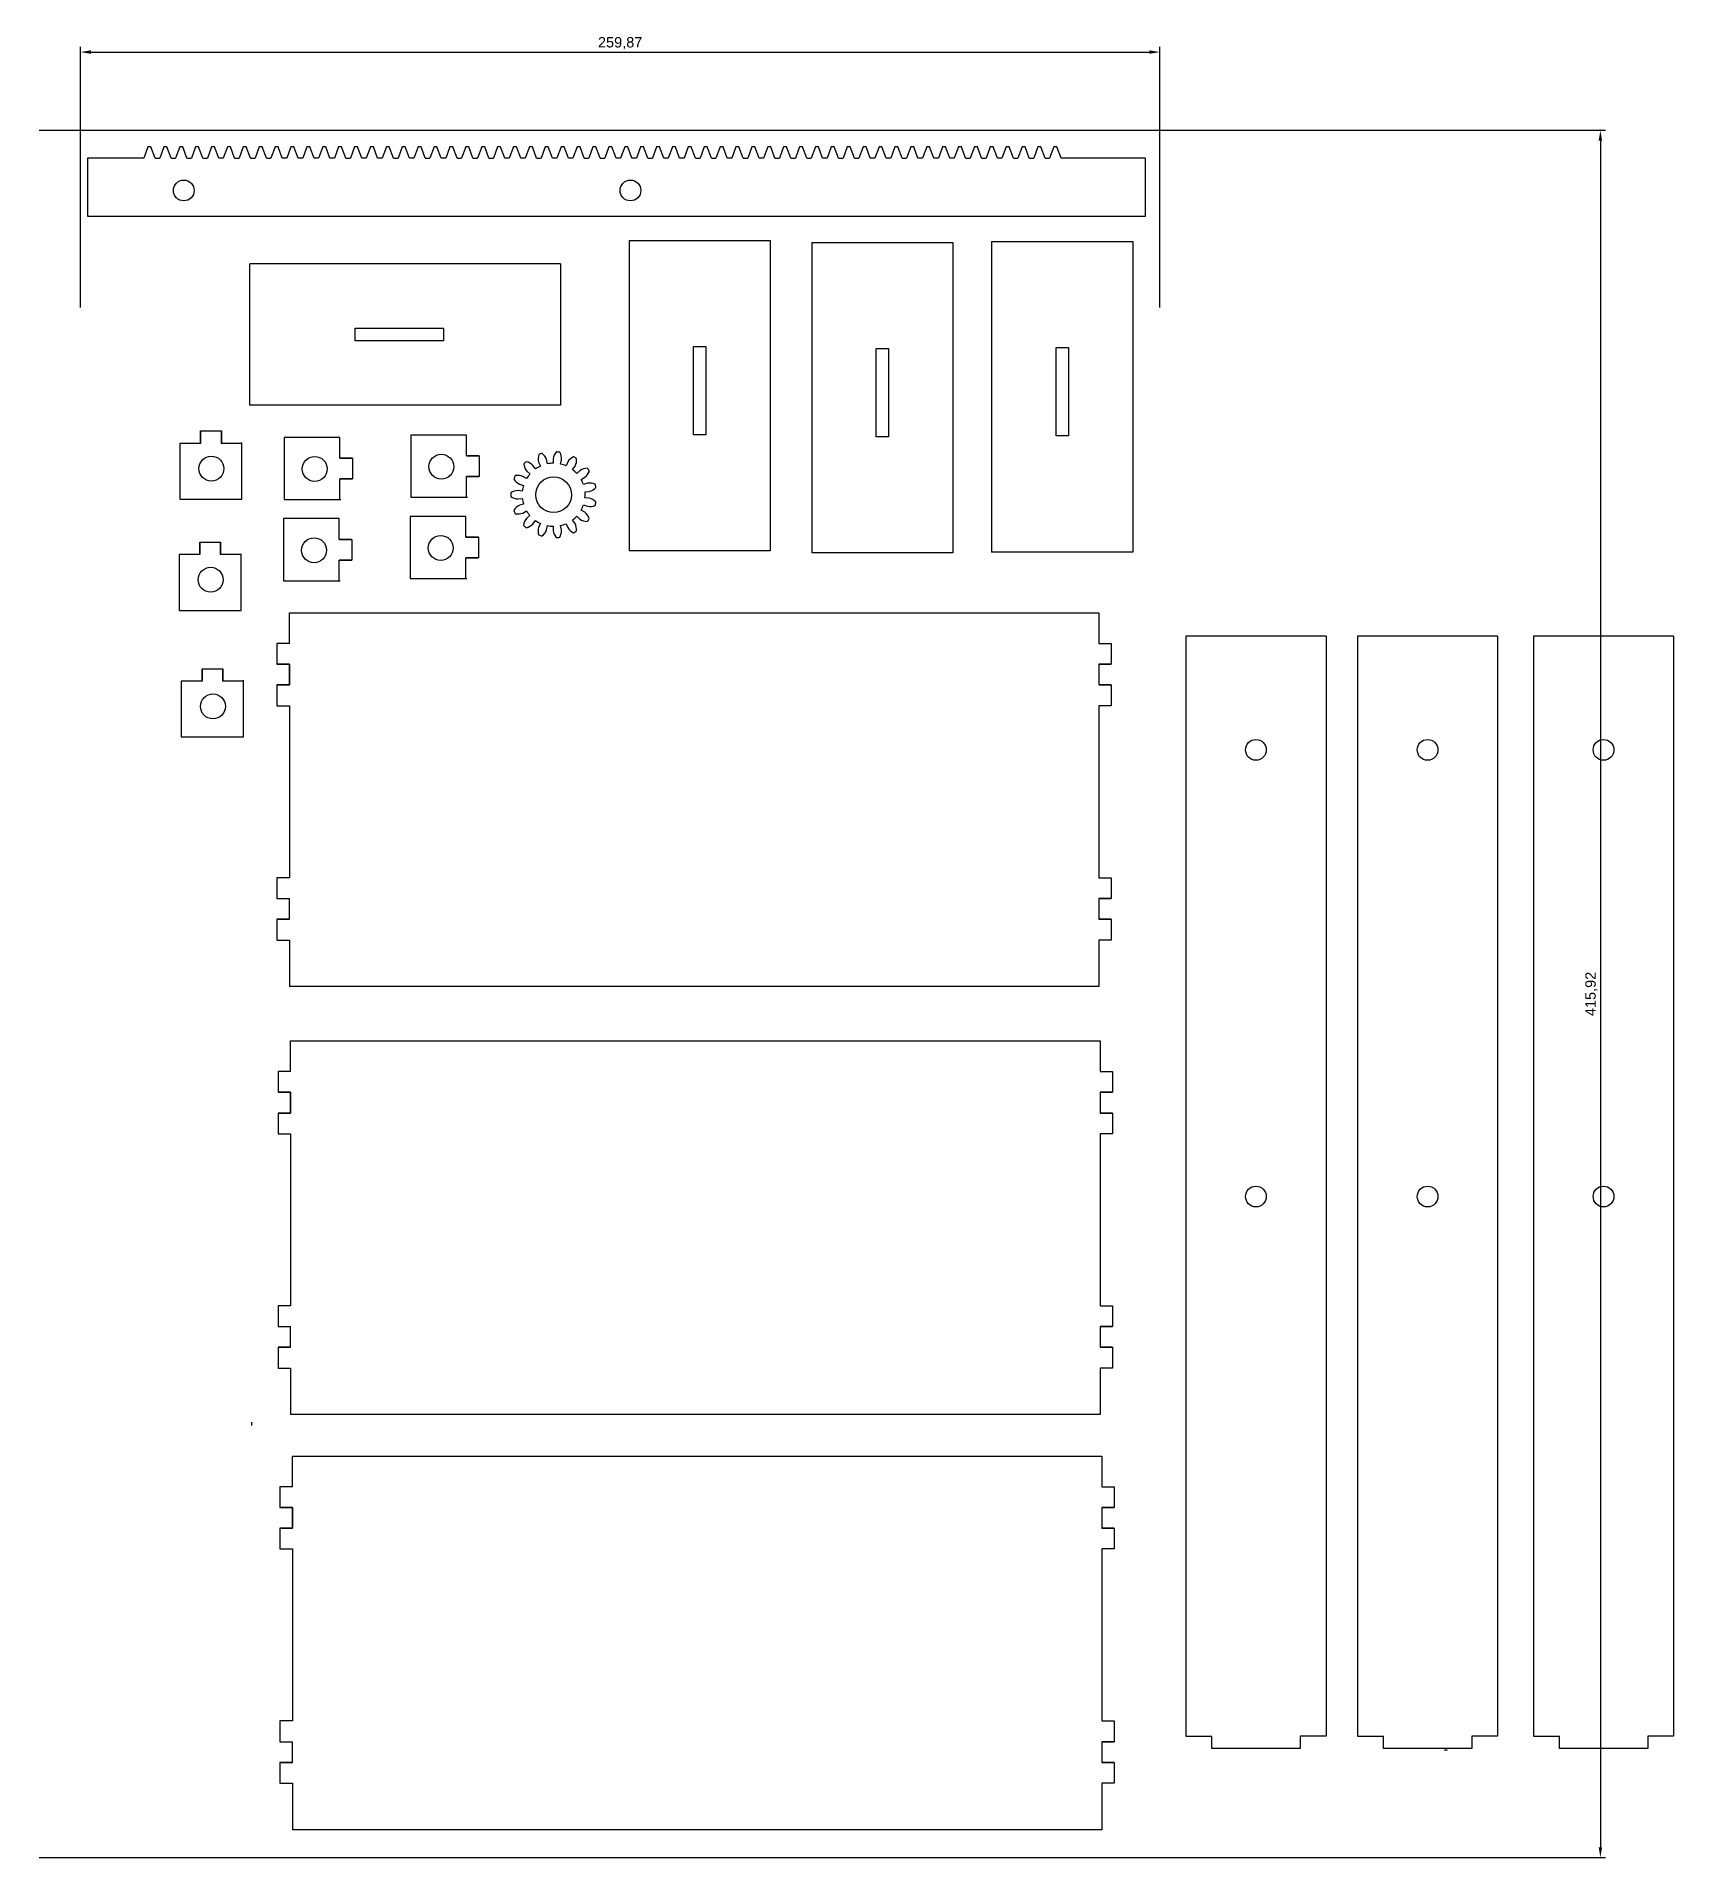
# Model space of a CAD drawing. Header units: millimetres. Extents: x 729 to 1123, y 18 to 456.
import ezdxf

# ---------------------------------------------------------------- set-up
doc = ezdxf.new("R2010")
doc.units = ezdxf.units.MM
doc.styles.get("Standard").update_dxf_attribs({"font": 'arial.ttf'})
doc.dimstyles.new('ISO-25', dxfattribs={"dimtxt": 2.5, "dimasz": 2.5, "dimexe": 1.25, "dimexo": 0.625, "dimtad": 1, "dimtxsty": 'Standard', "dimcen": 2.5, "dimadec": 0, "dimazin": 0, "dimtfac": 1, "dimtmove": 0, "dimatfit": 3, "dimfxl": 1, "dimarcsym": 0})

# ---------------------------------------------------------------- blocks, each defined once
blk = doc.blocks.new('*D21')
at = {"color": 0, "lineweight": -2, "transparency": 16777216}
for p, q in [((739.13, 390.73), (739.13, 453.52)), ((741.63, 452.27), (996.5, 452.27)), ((999, 390.73), (999, 453.52))]:
    blk.add_line(p, q, dxfattribs=at)
at = {"color": 0, "transparency": 16777216}
for points in [[(741.63, 452.69), (741.63, 451.86), (739.13, 452.27)], [(996.5, 452.69), (996.5, 451.86), (999, 452.27)]]:
    blk.add_solid(points, dxfattribs=at)
at = {"layer": 'Defpoints', "color": 0, "transparency": 16777216}
for p in [(999, 452.27), (739.13, 390.11), (999, 390.11)]:
    blk.add_point(p, dxfattribs=at)
at = {"color": 0, "transparency": 16777216, "insert": (869.06, 454.4), "char_height": 2.5, "attachment_point": 5}
blk.add_mtext('259,87', dxfattribs=at)
blk = doc.blocks.new('*D22')
at = {"color": 0, "lineweight": -2, "transparency": 16777216}
for p, q in [((729.13, 433.43), (1106.34, 433.43)), ((1105.09, 430.93), (1105.09, 20.01)), ((729.13, 17.51), (1106.34, 17.51))]:
    blk.add_line(p, q, dxfattribs=at)
at = {"color": 0, "transparency": 16777216}
for points in [[(1104.68, 430.93), (1105.51, 430.93), (1105.09, 433.43)], [(1104.68, 20.01), (1105.51, 20.01), (1105.09, 17.51)]]:
    blk.add_solid(points, dxfattribs=at)
at = {"layer": 'Defpoints', "color": 0, "transparency": 16777216}
for p in [(728.5, 433.43), (728.5, 17.51), (1105.09, 17.51)]:
    blk.add_point(p, dxfattribs=at)
at = {"color": 0, "transparency": 16777216, "insert": (1102.96, 225.47), "char_height": 2.5, "attachment_point": 5, "rotation": 90}
blk.add_mtext('415,92', dxfattribs=at)

msp = doc.modelspace()

# ---------------------------------------------------------------- linework, layer by layer
for p, q in [((754.355, 426.727), (740.837, 426.727)), ((740.837, 426.727), (740.837, 412.788)), ((755.355, 429.452), (754.355, 426.727)), ((756.073, 429.452), (755.355, 429.452)), ((757.089, 426.727), (756.073, 429.452)), ((757.089, 426.727), (758.182, 426.727)), ((759.182, 429.452), (758.182, 426.727)), ((759.9, 429.452), (759.182, 429.452)), ((760.915, 426.727), (759.9, 429.452)), ((760.915, 426.727), (762.008, 426.727)), ((763.009, 429.452), (762.008, 426.727)), ((763.727, 429.452), (763.009, 429.452)), ((764.742, 426.727), (763.727, 429.452)), ((764.742, 426.727), (765.835, 426.727)), ((766.836, 429.452), (765.835, 426.727)), ((767.553, 429.452), (766.836, 429.452)), ((768.569, 426.727), (767.553, 429.452)), ((768.569, 426.727), (769.662, 426.727)), ((770.663, 429.452), (769.662, 426.727)), ((771.38, 429.452), (770.663, 429.452)), ((772.396, 426.727), (771.38, 429.452)), ((773.489, 426.727), (772.396, 426.727)), ((774.49, 429.452), (773.489, 426.727)), ((775.207, 429.452), (774.49, 429.452)), ((776.223, 426.727), (775.207, 429.452)), ((776.223, 426.727), (777.316, 426.727)), ((778.316, 429.452), (777.316, 426.727)), ((779.034, 429.452), (778.316, 429.452)), ((780.05, 426.727), (779.034, 429.452)), ((780.05, 426.727), (781.143, 426.727)), ((782.143, 429.452), (781.143, 426.727)), ((782.861, 429.452), (782.143, 429.452)), ((783.876, 426.727), (782.861, 429.452)), ((783.876, 426.727), (784.969, 426.727)), ((785.97, 429.452), (784.969, 426.727)), ((786.688, 429.452), (785.97, 429.452)), ((787.703, 426.727), (786.688, 429.452)), ((788.796, 426.727), (787.703, 426.727)), ((789.797, 429.452), (788.796, 426.727)), ((790.515, 429.452), (789.797, 429.452)), ((791.53, 426.727), (790.515, 429.452)), ((792.623, 426.727), (791.53, 426.727)), ((793.624, 429.452), (792.623, 426.727)), ((794.341, 429.452), (793.624, 429.452)), ((795.357, 426.727), (794.341, 429.452)), ((796.45, 426.727), (795.357, 426.727)), ((797.451, 429.452), (796.45, 426.727)), ((798.168, 429.452), (797.451, 429.452)), ((799.184, 426.727), (798.168, 429.452)), ((800.277, 426.727), (799.184, 426.727)), ((801.278, 429.452), (800.277, 426.727)), ((801.995, 429.452), (801.278, 429.452)), ((803.011, 426.727), (801.995, 429.452)), ((803.011, 426.727), (804.104, 426.727)), ((805.104, 429.452), (804.104, 426.727)), ((805.822, 429.452), (805.104, 429.452)), ((806.838, 426.727), (805.822, 429.452)), ((807.931, 426.727), (806.838, 426.727)), ((808.931, 429.452), (807.931, 426.727)), ((809.649, 429.452), (808.931, 429.452)), ((810.664, 426.727), (809.649, 429.452)), ((811.757, 426.727), (810.664, 426.727)), ((812.758, 429.452), (811.757, 426.727)), ((813.476, 429.452), (812.758, 429.452)), ((814.491, 426.727), (813.476, 429.452)), ((814.491, 426.727), (815.584, 426.727)), ((816.585, 429.452), (815.584, 426.727)), ((817.302, 429.452), (816.585, 429.452)), ((818.318, 426.727), (817.302, 429.452)), ((819.411, 426.727), (818.318, 426.727)), ((820.412, 429.452), (819.411, 426.727)), ((821.129, 429.452), (820.412, 429.452)), ((822.145, 426.727), (821.129, 429.452)), ((822.145, 426.727), (823.238, 426.727)), ((824.239, 429.452), (823.238, 426.727)), ((824.956, 429.452), (824.239, 429.452)), ((825.972, 426.727), (824.956, 429.452)), ((827.065, 426.727), (825.972, 426.727)), ((828.066, 429.452), (827.065, 426.727)), ((828.783, 429.452), (828.066, 429.452)), ((829.799, 426.727), (828.783, 429.452)), ((829.799, 426.727), (830.892, 426.727)), ((831.892, 429.452), (830.892, 426.727)), ((832.61, 429.452), (831.892, 429.452)), ((833.626, 426.727), (832.61, 429.452)), ((833.626, 426.727), (834.719, 426.727)), ((835.719, 429.452), (834.719, 426.727)), ((836.437, 429.452), (835.719, 429.452)), ((837.452, 426.727), (836.437, 429.452)), ((837.452, 426.727), (838.545, 426.727)), ((839.546, 429.452), (838.545, 426.727)), ((840.264, 429.452), (839.546, 429.452)), ((841.279, 426.727), (840.264, 429.452)), ((842.372, 426.727), (841.279, 426.727)), ((843.373, 429.452), (842.372, 426.727)), ((844.09, 429.452), (843.373, 429.452)), ((845.106, 426.727), (844.09, 429.452)), ((846.199, 426.727), (845.106, 426.727)), ((847.2, 429.452), (846.199, 426.727)), ((847.917, 429.452), (847.2, 429.452)), ((848.933, 426.727), (847.917, 429.452)), ((848.933, 426.727), (850.026, 426.727)), ((851.027, 429.452), (850.026, 426.727)), ((851.744, 429.452), (851.027, 429.452)), ((852.76, 426.727), (851.744, 429.452)), ((853.853, 426.727), (852.76, 426.727)), ((854.853, 429.452), (853.853, 426.727)), ((855.571, 429.452), (854.853, 429.452)), ((856.587, 426.727), (855.571, 429.452)), ((857.68, 426.727), (856.587, 426.727)), ((858.68, 429.452), (857.68, 426.727)), ((859.398, 429.452), (858.68, 429.452)), ((860.413, 426.727), (859.398, 429.452)), ((860.413, 426.727), (861.506, 426.727)), ((862.507, 429.452), (861.506, 426.727)), ((863.225, 429.452), (862.507, 429.452)), ((864.24, 426.727), (863.225, 429.452)), ((864.24, 426.727), (865.333, 426.727)), ((866.334, 429.452), (865.333, 426.727)), ((867.051, 429.452), (866.334, 429.452)), ((868.067, 426.727), (867.051, 429.452)), ((869.16, 426.727), (868.067, 426.727)), ((870.161, 429.452), (869.16, 426.727)), ((870.878, 429.452), (870.161, 429.452)), ((871.894, 426.727), (870.878, 429.452)), ((872.987, 426.727), (871.894, 426.727)), ((873.988, 429.452), (872.987, 426.727)), ((874.705, 429.452), (873.988, 429.452)), ((875.721, 426.727), (874.705, 429.452)), ((875.721, 426.727), (876.814, 426.727)), ((877.815, 429.452), (876.814, 426.727)), ((878.532, 429.452), (877.815, 429.452)), ((879.548, 426.727), (878.532, 429.452)), ((880.641, 426.727), (879.548, 426.727)), ((881.641, 429.452), (880.641, 426.727)), ((882.359, 429.452), (881.641, 429.452)), ((883.375, 426.727), (882.359, 429.452)), ((884.468, 426.727), (883.375, 426.727)), ((885.468, 429.452), (884.468, 426.727)), ((886.186, 429.452), (885.468, 429.452)), ((887.201, 426.727), (886.186, 429.452)), ((887.201, 426.727), (888.294, 426.727)), ((889.295, 429.452), (888.294, 426.727)), ((890.013, 429.452), (889.295, 429.452)), ((891.028, 426.727), (890.013, 429.452)), ((891.028, 426.727), (892.121, 426.727)), ((893.122, 429.452), (892.121, 426.727)), ((893.839, 429.452), (893.122, 429.452)), ((894.855, 426.727), (893.839, 429.452)), ((895.948, 426.727), (894.855, 426.727)), ((896.949, 429.452), (895.948, 426.727)), ((897.666, 429.452), (896.949, 429.452)), ((898.682, 426.727), (897.666, 429.452)), ((898.682, 426.727), (899.775, 426.727)), ((900.776, 429.452), (899.775, 426.727)), ((901.493, 429.452), (900.776, 429.452)), ((902.509, 426.727), (901.493, 429.452)), ((903.602, 426.727), (902.509, 426.727)), ((904.602, 429.452), (903.602, 426.727)), ((905.32, 429.452), (904.602, 429.452)), ((906.336, 426.727), (905.32, 429.452)), ((906.336, 426.727), (907.429, 426.727)), ((908.429, 429.452), (907.429, 426.727)), ((909.147, 429.452), (908.429, 429.452)), ((910.162, 426.727), (909.147, 429.452)), ((910.162, 426.727), (911.255, 426.727)), ((912.256, 429.452), (911.255, 426.727)), ((912.974, 429.452), (912.256, 429.452)), ((913.989, 426.727), (912.974, 429.452)), ((913.989, 426.727), (915.082, 426.727)), ((916.083, 429.452), (915.082, 426.727)), ((916.801, 429.452), (916.083, 429.452)), ((917.816, 426.727), (916.801, 429.452)), ((918.909, 426.727), (917.816, 426.727)), ((919.91, 429.452), (918.909, 426.727)), ((920.627, 429.452), (919.91, 429.452)), ((921.643, 426.727), (920.627, 429.452)), ((921.643, 426.727), (922.736, 426.727)), ((923.737, 429.452), (922.736, 426.727)), ((924.454, 429.452), (923.737, 429.452)), ((925.47, 426.727), (924.454, 429.452)), ((925.47, 426.727), (926.563, 426.727)), ((927.564, 429.452), (926.563, 426.727)), ((928.281, 429.452), (927.564, 429.452)), ((929.297, 426.727), (928.281, 429.452)), ((930.39, 426.727), (929.297, 426.727)), ((931.39, 429.452), (930.39, 426.727)), ((932.108, 429.452), (931.39, 429.452)), ((933.124, 426.727), (932.108, 429.452)), ((934.217, 426.727), (933.124, 426.727)), ((935.217, 429.452), (934.217, 426.727)), ((935.935, 429.452), (935.217, 429.452)), ((936.95, 426.727), (935.935, 429.452)), ((936.95, 426.727), (938.043, 426.727)), ((939.044, 429.452), (938.043, 426.727)), ((939.762, 429.452), (939.044, 429.452)), ((940.777, 426.727), (939.762, 429.452)), ((941.87, 426.727), (940.777, 426.727)), ((942.871, 429.452), (941.87, 426.727)), ((943.588, 429.452), (942.871, 429.452)), ((944.604, 426.727), (943.588, 429.452)), ((945.697, 426.727), (944.604, 426.727)), ((946.698, 429.452), (945.697, 426.727)), ((947.415, 429.452), (946.698, 429.452)), ((948.431, 426.727), (947.415, 429.452)), ((949.524, 426.727), (948.431, 426.727)), ((950.525, 429.452), (949.524, 426.727)), ((951.242, 429.452), (950.525, 429.452)), ((952.258, 426.727), (951.242, 429.452)), ((952.258, 426.727), (953.351, 426.727)), ((954.352, 429.452), (953.351, 426.727)), ((955.069, 429.452), (954.352, 429.452)), ((956.085, 426.727), (955.069, 429.452)), ((956.085, 426.727), (957.178, 426.727)), ((958.178, 429.452), (957.178, 426.727)), ((958.896, 429.452), (958.178, 429.452)), ((959.912, 426.727), (958.896, 429.452)), ((961.005, 426.727), (959.912, 426.727)), ((962.005, 429.452), (961.005, 426.727)), ((962.723, 429.452), (962.005, 429.452)), ((963.738, 426.727), (962.723, 429.452)), ((963.738, 426.727), (964.831, 426.727)), ((965.832, 429.452), (964.831, 426.727)), ((966.55, 429.452), (965.832, 429.452)), ((967.565, 426.727), (966.55, 429.452)), ((967.565, 426.727), (968.658, 426.727)), ((969.659, 429.452), (968.658, 426.727)), ((970.376, 429.452), (969.659, 429.452)), ((971.392, 426.727), (970.376, 429.452)), ((971.392, 426.727), (972.485, 426.727)), ((973.486, 429.452), (972.485, 426.727)), ((974.203, 429.452), (973.486, 429.452)), ((975.219, 426.727), (974.203, 429.452)), ((995.531, 426.727), (975.219, 426.727)), ((995.531, 412.788), (995.531, 426.727)), ((740.837, 412.788), (995.531, 412.788)), ((871.193, 406.9), (905.184, 406.9)), ((871.193, 406.9), (871.193, 332.136)), ((905.184, 406.9), (905.184, 332.136)), ((915.186, 406.444), (949.178, 406.444)), ((915.186, 406.444), (915.186, 331.68)), ((949.178, 406.444), (949.178, 331.68)), ((958.504, 406.643), (992.496, 406.643)), ((958.504, 406.643), (958.504, 331.878)), ((992.496, 406.643), (992.496, 331.878)), ((779.911, 367.287), (779.911, 401.278)), ((854.675, 401.278), (779.911, 401.278)), ((854.675, 401.278), (854.675, 367.287)), ((805.235, 382.751), (805.235, 385.751)), ((805.235, 385.751), (826.505, 385.751)), ((826.505, 382.751), (805.235, 382.751)), ((826.505, 385.751), (826.505, 382.751)), ((886.72, 381.369), (889.72, 381.369)), ((886.72, 360.099), (886.72, 381.369)), ((889.72, 381.369), (889.72, 360.099)), ((930.713, 380.913), (933.713, 380.913)), ((930.713, 359.643), (930.713, 380.913)), ((933.713, 380.913), (933.713, 359.643)), ((974.031, 381.112), (977.031, 381.112)), ((974.031, 359.842), (974.031, 381.112)), ((977.031, 381.112), (977.031, 359.842)), ((854.675, 367.287), (779.911, 367.287)), ((768.043, 361.036), (768.043, 358.036)), ((773.043, 358.036), (773.043, 361.036)), ((832.079, 360.036), (818.644, 360.036)), ((818.644, 360.036), (818.644, 345.077)), ((832.079, 355.036), (832.079, 360.036)), ((889.72, 360.099), (886.72, 360.099)), ((933.713, 359.643), (930.713, 359.643)), ((977.031, 359.842), (974.031, 359.842)), ((768.043, 358.036), (763.043, 358.036)), ((763.043, 358.036), (763.043, 344.601)), ((778.043, 358.036), (773.043, 358.036)), ((778.002, 344.601), (778.002, 358.241)), ((801.588, 359.498), (788.152, 359.498)), ((788.152, 359.498), (788.152, 344.54)), ((801.588, 354.498), (801.588, 359.498)), ((804.588, 354.498), (801.588, 354.498)), ((835.079, 355.036), (832.079, 355.036)), ((846.553, 351.388), (847.344, 350.692)), ((848.666, 351.88), (848.069, 352.727)), ((849.436, 353.533), (849.875, 352.576)), ((851.566, 353.123), (851.365, 354.139)), ((852.941, 354.32), (852.953, 353.267)), ((854.721, 353.079), (854.951, 354.089)), ((856.464, 353.613), (856.047, 352.646)), ((857.585, 351.755), (858.206, 352.585)), ((859.395, 351.534), (858.62, 350.821)), ((801.588, 349.498), (804.588, 349.498)), ((801.588, 344.498), (801.588, 349.498)), ((832.079, 350.036), (835.079, 350.036)), ((832.079, 345.036), (832.079, 350.036)), ((845.505, 346.578), (844.477, 346.701)), ((844.792, 348.256), (845.797, 347.942)), ((846.522, 349.565), (845.633, 350.096)), ((859.663, 349.381), (860.568, 349.886)), ((861.227, 348.443), (860.229, 348.106)), ((860.596, 346.367), (861.628, 346.461)), ((763.043, 344.601), (778.002, 344.601)), ((788.152, 344.54), (801.792, 344.54)), ((818.644, 345.077), (832.284, 345.077)), ((842.723, 346.116), (842.732, 345.275)), ((844.457, 344.679), (845.503, 344.801)), ((845.791, 343.436), (844.802, 343.13)), ((860.223, 343.234), (861.203, 342.9)), ((861.643, 344.874), (860.594, 344.972)), ((801.434, 339.92), (787.999, 339.92)), ((787.999, 339.92), (787.999, 324.962)), ((801.434, 334.92), (801.434, 339.92)), ((831.926, 340.458), (818.49, 340.458)), ((818.49, 340.458), (818.49, 325.5)), ((831.926, 335.458), (831.926, 340.458)), ((845.606, 341.275), (846.512, 341.811)), ((847.33, 340.682), (846.551, 340)), ((848.041, 338.632), (848.65, 339.491)), ((849.857, 338.792), (849.422, 337.852)), ((851.339, 337.208), (851.547, 338.24)), ((852.933, 338.093), (852.919, 337.057)), ((854.932, 337.249), (854.702, 338.276)), ((856.029, 338.705), (856.437, 337.753)), ((858.198, 338.747), (857.569, 339.592)), ((858.607, 340.524), (859.367, 339.82)), ((860.571, 341.445), (859.654, 341.961)), ((767.853, 334.279), (767.853, 331.279)), ((772.853, 331.279), (772.853, 334.279)), ((804.434, 334.92), (801.434, 334.92)), ((834.926, 335.458), (831.926, 335.458)), ((767.853, 331.279), (762.853, 331.279)), ((762.853, 331.279), (762.853, 317.843)), ((777.853, 331.279), (772.853, 331.279)), ((777.811, 317.843), (777.811, 331.483)), ((801.434, 329.92), (804.434, 329.92)), ((801.434, 324.92), (801.434, 329.92)), ((831.926, 330.458), (834.926, 330.458)), ((831.926, 325.458), (831.926, 330.458)), ((905.184, 332.136), (871.193, 332.136)), ((949.178, 331.68), (915.186, 331.68)), ((992.496, 331.878), (958.504, 331.878)), ((787.999, 324.962), (801.639, 324.962)), ((818.49, 325.5), (832.13, 325.5)), ((762.853, 317.843), (777.811, 317.843)), ((789.41, 309.871), (789.41, 317.251)), ((789.41, 317.251), (984.314, 317.251)), ((984.314, 317.251), (984.314, 309.871)), ((1039.027, 311.614), (1005.283, 311.614)), ((1005.283, 311.614), (1005.283, 46.753)), ((1039.027, 311.614), (1039.027, 46.753)), ((1080.358, 311.614), (1046.614, 311.614)), ((1046.614, 311.614), (1046.614, 46.753)), ((1080.358, 311.614), (1080.358, 46.753)), ((1122.721, 311.614), (1088.977, 311.614)), ((1088.977, 311.614), (1088.977, 46.753)), ((1122.721, 311.614), (1122.721, 46.753)), ((789.41, 309.871), (786.41, 309.871)), ((984.314, 309.871), (987.314, 309.871)), ((768.39, 303.787), (768.39, 300.787)), ((773.39, 300.787), (773.39, 303.787)), ((789.41, 304.871), (786.41, 304.871)), ((789.41, 299.871), (789.41, 304.871)), ((789.41, 299.871), (789.41, 304.871)), ((789.41, 304.871), (789.41, 299.871)), ((984.314, 304.871), (987.314, 304.871)), ((984.314, 304.871), (984.314, 299.871)), ((984.314, 304.871), (984.314, 299.871)), ((768.39, 300.787), (763.39, 300.787)), ((763.39, 300.787), (763.39, 287.352)), ((778.39, 300.787), (773.39, 300.787)), ((778.349, 287.352), (778.349, 300.991)), ((786.41, 299.871), (789.41, 299.871)), ((987.314, 299.871), (984.314, 299.871)), ((786.41, 294.871), (789.41, 294.871)), ((789.41, 294.871), (789.41, 253.457)), ((987.314, 294.871), (984.314, 294.871)), ((984.314, 294.871), (984.314, 253.457)), ((763.39, 287.352), (778.349, 287.352)), ((789.41, 279.164), (789.41, 253.457)), ((789.41, 253.457), (786.41, 253.457)), ((984.314, 253.457), (987.314, 253.457)), ((789.41, 243.457), (789.41, 248.457)), ((789.41, 243.457), (789.41, 248.457)), ((984.314, 248.457), (987.314, 248.457)), ((984.314, 248.457), (984.314, 243.457)), ((786.41, 243.457), (789.41, 243.457)), ((987.314, 243.457), (984.314, 243.457)), ((786.41, 238.457), (789.41, 238.457)), ((789.41, 238.457), (789.41, 227.251)), ((987.314, 238.457), (984.314, 238.457)), ((984.314, 238.457), (984.314, 234.871)), ((984.314, 234.871), (984.314, 227.251)), ((984.314, 227.251), (789.41, 227.251)), ((789.712, 206.798), (789.712, 214.178)), ((789.712, 214.178), (984.615, 214.178)), ((984.615, 214.178), (984.615, 206.798)), ((789.712, 206.798), (786.712, 206.798)), ((984.615, 206.798), (987.615, 206.798)), ((789.712, 201.798), (786.712, 201.798)), ((789.712, 196.798), (789.712, 201.798)), ((789.712, 196.798), (789.712, 201.798)), ((789.712, 201.798), (789.712, 196.798)), ((984.615, 201.798), (987.615, 201.798)), ((984.615, 201.798), (984.615, 196.798)), ((984.615, 201.798), (984.615, 196.798)), ((786.712, 196.798), (789.712, 196.798)), ((987.615, 196.798), (984.615, 196.798)), ((786.712, 191.798), (789.712, 191.798)), ((789.712, 191.798), (789.712, 150.384)), ((987.615, 191.798), (984.615, 191.798)), ((984.615, 191.798), (984.615, 150.384)), ((789.712, 176.091), (789.712, 150.384)), ((789.712, 150.384), (786.712, 150.384)), ((984.615, 150.384), (987.615, 150.384)), ((789.712, 140.384), (789.712, 145.384)), ((789.712, 140.384), (789.712, 145.384)), ((984.615, 145.384), (987.615, 145.384)), ((984.615, 145.384), (984.615, 140.384)), ((786.712, 140.384), (789.712, 140.384)), ((987.615, 140.384), (984.615, 140.384)), ((786.712, 135.384), (789.712, 135.384)), ((789.712, 135.384), (789.712, 124.178)), ((987.615, 135.384), (984.615, 135.384)), ((984.615, 135.384), (984.615, 131.798)), ((984.615, 131.798), (984.615, 124.178)), ((984.615, 124.178), (789.712, 124.178)), ((790.147, 106.82), (790.147, 114.2)), ((790.147, 114.2), (985.051, 114.2)), ((985.051, 114.2), (985.051, 106.82)), ((790.147, 106.82), (787.147, 106.82)), ((985.051, 106.82), (988.051, 106.82)), ((790.147, 101.82), (787.147, 101.82)), ((790.147, 96.82), (790.147, 101.82)), ((790.147, 96.82), (790.147, 101.82)), ((790.147, 101.82), (790.147, 96.82)), ((985.051, 101.82), (988.051, 101.82)), ((985.051, 101.82), (985.051, 96.82)), ((985.051, 101.82), (985.051, 96.82)), ((787.147, 96.82), (790.147, 96.82)), ((988.051, 96.82), (985.051, 96.82)), ((787.147, 91.82), (790.147, 91.82)), ((790.147, 91.82), (790.147, 50.406)), ((988.051, 91.82), (985.051, 91.82)), ((985.051, 91.82), (985.051, 50.406)), ((790.147, 76.113), (790.147, 50.406)), ((790.147, 50.406), (787.147, 50.406)), ((985.051, 50.406), (988.051, 50.406)), ((790.147, 40.406), (790.147, 45.406)), ((790.147, 40.406), (790.147, 45.406)), ((985.051, 45.406), (988.051, 45.406)), ((985.051, 45.406), (985.051, 40.406)), ((1005.283, 46.753), (1011.518, 46.753)), ((1039.027, 46.753), (1032.792, 46.753)), ((1046.614, 46.753), (1052.849, 46.753)), ((1080.358, 46.753), (1074.123, 46.753)), ((1088.977, 46.753), (1095.213, 46.753)), ((1122.721, 46.753), (1116.486, 46.753)), ((787.147, 40.406), (790.147, 40.406)), ((988.051, 40.406), (985.051, 40.406)), ((787.147, 35.406), (790.147, 35.406)), ((790.147, 35.406), (790.147, 24.2)), ((988.051, 35.406), (985.051, 35.406)), ((985.051, 35.406), (985.051, 31.82)), ((985.051, 31.82), (985.051, 24.2)), ((985.051, 24.2), (790.147, 24.2))]:
    msp.add_line(p, q)
for points in [[(768.043, 358.036), (768.043, 361.036), (773.043, 361.036), (773.043, 358.036)], [(801.588, 354.498), (804.588, 354.498), (804.588, 349.498), (801.588, 349.498)], [(832.079, 355.036), (835.079, 355.036), (835.079, 350.036), (832.079, 350.036)], [(767.853, 331.279), (767.853, 334.279), (772.853, 334.279), (772.853, 331.279)], [(801.434, 334.92), (804.434, 334.92), (804.434, 329.92), (801.434, 329.92)], [(831.926, 335.458), (834.926, 335.458), (834.926, 330.458), (831.926, 330.458)], [(789.41, 309.871), (786.41, 309.871), (786.41, 304.871), (789.41, 304.871)], [(984.314, 309.871), (987.314, 309.871), (987.314, 304.871), (984.314, 304.871)], [(768.39, 300.787), (768.39, 303.787), (773.39, 303.787), (773.39, 300.787)], [(789.41, 299.871), (786.41, 299.871), (786.41, 294.871), (789.41, 294.871)], [(984.314, 299.871), (987.314, 299.871), (987.314, 294.871), (984.314, 294.871)], [(789.41, 253.457), (786.41, 253.457), (786.41, 248.457), (789.41, 248.457)], [(984.314, 253.457), (984.314, 253.457), (987.314, 253.457), (987.314, 248.457), (984.314, 248.457)], [(789.41, 243.457), (786.41, 243.457), (786.41, 238.457), (789.41, 238.457)], [(984.314, 243.457), (984.314, 243.457), (987.314, 243.457), (987.314, 238.457), (984.314, 238.457)], [(789.712, 206.798), (786.712, 206.798), (786.712, 201.798), (789.712, 201.798)], [(984.615, 206.798), (987.615, 206.798), (987.615, 201.798), (984.615, 201.798)], [(789.712, 196.798), (786.712, 196.798), (786.712, 191.798), (789.712, 191.798)], [(984.615, 196.798), (987.615, 196.798), (987.615, 191.798), (984.615, 191.798)], [(789.712, 150.384), (786.712, 150.384), (786.712, 145.384), (789.712, 145.384)], [(984.615, 150.384), (984.615, 150.384), (987.615, 150.384), (987.615, 145.384), (984.615, 145.384)], [(789.712, 140.384), (786.712, 140.384), (786.712, 135.384), (789.712, 135.384)], [(984.615, 140.384), (984.615, 140.384), (987.615, 140.384), (987.615, 135.384), (984.615, 135.384)], [(790.147, 106.82), (787.147, 106.82), (787.147, 101.82), (790.147, 101.82)], [(985.051, 106.82), (988.051, 106.82), (988.051, 101.82), (985.051, 101.82)], [(790.147, 96.82), (787.147, 96.82), (787.147, 91.82), (790.147, 91.82)], [(985.051, 96.82), (988.051, 96.82), (988.051, 91.82), (985.051, 91.82)], [(790.147, 50.406), (787.147, 50.406), (787.147, 45.406), (790.147, 45.406)], [(985.051, 50.406), (985.051, 50.406), (988.051, 50.406), (988.051, 45.406), (985.051, 45.406)], [(1032.792, 46.753), (1032.792, 43.753), (1011.518, 43.753), (1011.518, 46.753)], [(1074.123, 46.753), (1074.123, 43.753), (1052.849, 43.753), (1052.849, 46.753)], [(1116.486, 46.753), (1116.486, 43.753), (1095.213, 43.753), (1095.213, 46.753)], [(790.147, 40.406), (787.147, 40.406), (787.147, 35.406), (790.147, 35.406)], [(985.051, 40.406), (985.051, 40.406), (988.051, 40.406), (988.051, 35.406), (985.051, 35.406)]]:
    msp.add_lwpolyline(points)
for centre, radius in [((763.983, 418.943), 2.5), ((871.536, 418.943), 2.5), ((826.007, 352.434), 3), ((770.645, 351.964), 3), ((795.515, 351.896), 3), ((853.04, 345.68), 4.3), ((795.362, 332.319), 3), ((825.854, 332.856), 3), ((770.454, 325.206), 3), ((770.992, 294.715), 3), ((1022.155, 284.245), 2.5), ((1063.486, 284.245), 2.5), ((1105.849, 284.245), 2.5), ((1022.155, 176.693), 2.5), ((1063.486, 176.693), 2.5), ((1105.849, 176.693), 2.5)]:
    msp.add_circle(centre, radius)
for centre, radius, start, end in [((852.561, 354.388), 3.241, 162.58393, 195.30013), ((850.786, 352.764), 2.909, 100.30246, 116.91947), ((848.37, 353.076), 3.178, 19.54864, 53.37218), ((856.145, 353.83), 3.241, 138.58393, 171.30013), ((853.863, 353.068), 2.909, 76.30246, 92.91947), ((851.782, 354.336), 3.178, 355.54864, 29.37218), ((848.1, 351.235), 2.909, 124.30246, 140.91947), ((849.061, 353.441), 3.241, 186.58393, 219.30013), ((845.765, 350.537), 3.178, 43.54864, 77.37218), ((853.04, 345.68), 7.588, 114.65136, 125.19778), ((853.04, 345.68), 7.588, 90.65136, 101.19778), ((853.04, 345.68), 7.588, 66.65136, 77.19778), ((859.191, 351.862), 3.241, 114.58393, 147.30013), ((853.04, 345.68), 7.588, 42.65136, 53.19778), ((856.797, 352.095), 2.909, 52.30246, 68.91947), ((855.411, 354.099), 3.178, 331.54864, 5.37218), ((861.174, 348.826), 3.241, 90.58393, 123.30013), ((858.63, 352.406), 3.178, 307.54864, 341.37218), ((859.081, 350.012), 2.909, 28.30246, 44.91947), ((844.563, 343.524), 3.178, 91.54864, 125.37218), ((846.267, 348.746), 2.909, 148.30246, 164.91947), ((846.248, 351.151), 3.241, 210.58393, 243.30013), ((844.419, 347.158), 3.178, 67.54864, 101.37218), ((853.04, 345.68), 7.588, 162.65136, 173.19778), ((853.04, 345.68), 7.588, 138.65136, 149.19778), ((853.04, 345.68), 7.588, 18.65136, 29.19778), ((861.75, 345.245), 3.241, 66.58393, 99.30013), ((860.883, 349.551), 3.178, 283.54864, 317.37218), ((860.321, 347.18), 2.909, 4.30246, 20.91947), ((844.61, 347.916), 3.241, 234.58393, 267.30013), ((846.173, 340.262), 3.178, 115.54864, 149.37218), ((853.04, 345.68), 7.588, 186.65136, 197.19778), ((853.04, 345.68), 7.588, 330.65136, 341.19778), ((853.04, 345.68), 7.588, 354.65136, 5.19778), ((861.78, 346.026), 3.178, 259.54864, 293.37218), ((860.821, 341.74), 3.241, 42.58393, 75.30013), ((860.302, 344.089), 2.909, 340.30246, 356.91947), ((846.229, 342.698), 2.909, 196.30246, 212.91947), ((844.429, 344.294), 3.241, 258.58393, 291.30013), ((848.97, 337.938), 3.178, 139.54864, 173.37218), ((848.031, 340.186), 2.909, 220.30246, 236.91947), ((845.737, 340.911), 3.241, 282.58393, 315.30013), ((853.04, 345.68), 7.588, 210.65136, 221.19778), ((853.04, 345.68), 7.588, 234.65136, 245.19778), ((852.471, 336.951), 3.178, 163.54864, 197.37218), ((853.04, 345.68), 7.588, 258.65136, 269.19778), ((853.04, 345.68), 7.588, 282.65136, 293.19778), ((859.145, 339.416), 3.178, 211.54864, 245.37218), ((853.04, 345.68), 7.588, 306.65136, 317.19778), ((855.318, 337.261), 3.241, 354.58393, 27.30013), ((861.165, 342.441), 3.178, 235.54864, 269.37218), ((858.545, 338.916), 3.241, 18.58393, 51.30013), ((859.027, 341.273), 2.909, 316.30246, 332.91947), ((850.698, 338.624), 2.909, 244.30246, 260.91947), ((848.308, 338.353), 3.241, 306.58393, 339.30013), ((856.07, 337.475), 3.178, 187.54864, 221.37218), ((853.771, 338.281), 2.909, 268.30246, 284.91947), ((851.697, 337.062), 3.241, 330.58393, 3.30013), ((856.717, 339.218), 2.909, 292.30246, 308.91947), ((783.169, 121.979), 2.909, 172.30246, 188.91947), ((1067.914, 40.448), 2.909, 82.30246, 98.91947)]:
    msp.add_arc(centre, radius, start, end)

# ---------------------------------------------------------------- dimensions: what is measured, and where the dimension line sits
dim = msp.add_linear_dim(base=(998.995, 452.275), p1=(739.128, 390.109), p2=(998.995, 390.109), dimstyle='ISO-25')
dim.commit()
dim.dimension.update_dxf_attribs({"geometry": '*D21', "text_midpoint": (869.061, 454.402)})
dim = msp.add_aligned_dim(p1=(728.5002, 433.4253), p2=(728.5002, 17.5097), distance=376.5918, dimstyle='ISO-25')
dim.commit()
dim.dimension.update_dxf_attribs({"geometry": '*D22', "text_midpoint": (1102.9646, 225.4675)})

doc.saveas('drawing.dxf')
